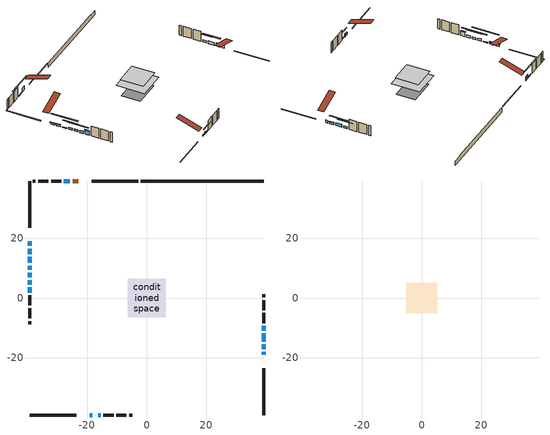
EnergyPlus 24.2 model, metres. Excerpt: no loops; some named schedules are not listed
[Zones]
conditioned space
 floor outside (Floor1 construction): -1.52,-1.52 -1.52,1.52 1.52,1.52 1.52,-1.52 z0.55
 floor adiabatic (AdiabaticFloorConstruction): -6.41,-6.41 -6.41,6.41 6.41,6.41 6.41,-6.41 z2.99
 floor foundation (Slab1 construction): -6.06,-4.26 -6.06,4.26 6.06,4.26 6.06,-4.26 z-1.71
 wall outside (RimJoist1 construction): -2.87,39.31 -18.53,39.31 / -39.31,-39.31 -23.65,-39.31 / -39.31,39.31 -39.31,23.65 / 39.31,-39.31 39.31,-23.65 z0.55:0.85
 wall outside (AdiabaticWallConstruction 1): -23.06,39.31 -24.9,39.31 z0.55:2.58
 wall outside (AdiabaticWallConstruction): 39.31,-19.12 39.31,-18.14 / -17.33,-39.31 -17.26,-39.31 z0.55:1.77; 39.31,-17.21 39.31,-15.58 / -39.31,8.49 -39.31,6.91 / 39.31,-10.96 39.31,-9.33 z0.55:1.52; -19.12,-39.31 -18.25,-39.31 / -16.33,-39.31 -15.47,-39.31 z0.55:1.21; -39.31,19.12 -39.31,17.54 / -39.31,16.61 -39.31,14.73 z0.55:1.36; -25.83,39.31 -27.81,39.31 / -39.31,13.8 -39.31,11.82 z0.55:0.93; 39.31,-14.66 39.31,-11.89 z0.55:1.9; -39.31,10.89 -39.31,9.42 z0.55:1.69; -39.31,5.99 -39.31,4.51 z0.55:1.67; -39.31,3.59 -39.31,1.81 z0.55:2.58
 wall outside (Wall1 construction): -28.74,39.31 -32.12,39.31 / -14.54,-39.31 -11.15,-39.31 / -39.31,0.88 -39.31,-2.51 / 39.31,-8.41 39.31,-5.02 z0.55:5.43
 wall outside (Wall2 construction): -33.05,39.31 -36.46,39.31 / -10.22,-39.31 -6.82,-39.31 / -39.31,-3.44 -39.31,-6.84 / 39.31,-4.09 39.31,-0.69 z0.55:5.43
 wall outside (Wall3 construction): -37.39,39.31 -38.38,39.31 / -5.89,-39.31 -4.9,-39.31 / -39.31,-7.77 -39.31,-8.76 / 39.31,0.24 39.31,1.24 z0.55:5.43
 wall foundation (FoundationWall1 construction): -1.95,39.31,-1.71 -1.95,39.31,0.55 35.18,39.31,0.55 35.18,39.31,0.18 39.31,39.31,0.18 39.31,39.31,-1.71
 window (WindowConstruction 11): 39.31,-19.12 39.31,-18.14 z0.55:1.77
 window (WindowConstruction 7): 39.31,-17.21 39.31,-15.58 z0.55:1.52
 window (WindowConstruction 8): -19.12,-39.31 -18.25,-39.31 z0.55:1.21
 window (WindowConstruction 9): -39.31,19.12 -39.31,17.54 z0.55:1.36
 window (WindowConstruction 10): -39.31,16.61 -39.31,14.73 z0.55:1.36
 window (WindowConstruction 13): -25.83,39.31 -27.81,39.31 z0.55:0.93
 window (WindowConstruction 14): -39.31,13.8 -39.31,11.82 z0.55:0.93
 window (WindowConstruction 12): -17.32,-39.31 -17.26,-39.31 z0.55:1.77
 window (WindowConstruction): 39.31,-14.66 39.31,-11.89 z0.55:1.9
 window (WindowConstruction 1): -16.33,-39.31 -15.47,-39.31 z0.55:1.21
 window (WindowConstruction 2): -39.31,10.89 -39.31,9.42 z0.55:1.69
 window (WindowConstruction 3): -39.31,8.49 -39.31,6.92 z0.55:1.52
 window (WindowConstruction 4): -39.31,5.99 -39.31,4.51 z0.55:1.67
 window (WindowConstruction 5): -39.31,3.58 -39.31,1.81 z0.55:2.58
 window (WindowConstruction 6): 39.31,-10.96 39.31,-9.33 z0.55:1.52
 door (Door): -23.06,39.31 -24.9,39.31 z0.55:2.58
 ceiling adiabatic (AdiabaticFloorConstruction): 6.41,-6.41 6.41,6.41 -6.41,6.41 -6.41,-6.41 z2.99
attic - vented
 floor to conditioned space (Floor2 construction Reversed): -5.21,-5.21 -5.21,5.21 5.21,5.21 5.21,-5.21 z5.43
 roof outside (Roof1 construction): -22.14,39.31,5.43 -22.14,29.16,8.81 -19.46,29.16,8.81 -19.46,39.31,5.43; -20.04,-39.31,5.43 -20.04,-29.16,8.81 -22.72,-29.16,8.81 -22.72,-39.31,5.43; -39.31,20.04,5.43 -29.16,20.04,8.81 -29.16,22.72,8.81 -39.31,22.72,5.43; 39.31,-20.04,5.43 29.16,-20.04,8.81 29.16,-22.72,8.81 39.31,-22.72,5.43
shading: 39.31,-15.38 39.31,-17.41 39.72,-17.41 39.72,-15.38 z1.72; -18.05,-39.31 -19.32,-39.31 -19.32,-39.72 -18.05,-39.72 z1.41; -39.31,17.34 -39.31,19.32 -39.72,19.32 -39.72,17.34 z1.56; -39.31,14.53 -39.31,16.81 -39.72,16.81 -39.72,14.53 z1.56; -32.89,39.31 -20.75,39.31 -20.75,39.72 -32.89,39.72 z6.01; -39.31,6.74 -39.31,18.88 -39.72,18.88 -39.72,6.74 z6.01; 39.31,-9.25 39.31,-17.3 39.72,-17.3 39.72,-9.25 z4.54; -12.83,-39.31 -18.97,-39.31 -18.97,-39.72 -12.83,-39.72 z3.85; -39.31,6.78 -39.31,13.53 -39.72,13.53 -39.72,6.78 z4.33; -39.31,4.28 -39.31,11.13 -39.72,11.13 -39.72,4.28 z4.16; -39.31,1.87 -39.31,8.63 -39.72,8.63 -39.72,1.87 z4.31; -39.31,1.61 -39.31,3.79 -39.72,3.79 -39.72,1.61 z2.78; 39.31,-6.7 39.31,-13.6 39.72,-13.6 39.72,-6.7 z4.16
[Building]
Building 1: Terrain=Suburbs
[Site:Location]
Edmonton Intl AP_AB: Latitude {deg}=53.31; Longitude {deg}=-113.58; Time Zone {hr}=-7; Elevation {m}=723; Keep Site Location Information=Yes
[Site:GroundTemperature:Shallow]
-1.56185, -3.61833, -3.78302, -2.80711, 1.11059, 5.01004, 8.39065, 10.5322, 10.7141, 8.97234, 5.67794, 1.89811
[Site:WaterMainsTemperature]
Calculation Method=Schedule; Temperature Schedule=mains temperature schedule
[Material] Roughness=Rough; Thermal Absorptance=0.9
Name | Thickness {m} | Conductivity {W/m-K} | Density {kg/m3} | Specific Heat {J/kg-K} | Solar Absorptance | Visible Absorptance
asphalt or fiberglass shingles | 0.00635 | 0.162714 | 1121.4 | 1465.45 | 0.4 | 0.4
ceiling stud and cavity | 0.1397 | 0.0798161 | 65.682 | 1177.47 | 0.7 | 0.7
concrete 4.0 in. | 0.1016 | 1.803125 | 2242.8 | 837.4 | 0.7 | 0.7
concrete 8.0 in. | 0.2032 | 1.803125 | 2242.8 | 837.4 | 0.7 | 0.7
door material | 0.04445 | 0.053851 | 512.64 | 1214.23 | 0.7 | 0.7
exterior vertical ins | 0.0328419 | 0.029427 | 32.04 | 1214.23 | 0.7 | 0.7
floor covering | 0.0127 | 0.0433444 | 54.468 | 1339.84 | 0.6 | 0.6
floor rigid ins | 0.103632 | 0.029427 | 32.04 | 1214.23 | 0.7 | 0.7
floor rigid ins 1; wall rigid ins | 0.512978 | 0.029427 | 32.04 | 1214.23 | 0.7 | 0.7
floor stud and cavity | 0.1397 | 1.21689 | 92.3553 | 1139.71 | 0.7 | 0.7
floor stud and cavity 1 | 0.1397 | 1.75129 | 37.0049 | 1207.88 | 0.7 | 0.7
furniture material conditioned space 1 | 0.1524 | 0.115458 | 640.8 | 1214.23 | 0.6 | 0.6
gypsum board | 0.0127 | 0.160291 | 801 | 837.4 | 0.6 | 0.6
gypsum board 1 | 0.0127 | 0.160291 | 801 | 837.4 | 0.7 | 0.7
osb sheathing 0.5 in. | 0.0127 | 0.115458 | 512.64 | 1214.23 | 0.7 | 0.7
osb sheathing 0.75 in. | 0.01905 | 0.115458 | 512.64 | 1214.23 | 0.7 | 0.7
osb sheathing 2.0 in. | 0.0508 | 0.115458 | 512.64 | 1214.23 | 0.7 | 0.7
rim joist stud and cavity | 0.0508 | 0.0296634 | 125.044 | 1163.47 | 0.6 | 0.6
wall stud and cavity | 0.1397 | 0.0940029 | 139.0536 | 1170.24 | 0.7 | 0.7
wall stud and cavity 1 | 0.1397 | 0.0942262 | 139.0536 | 1170.24 | 0.7 | 0.7
wall stud and cavity 2 | 0.1397 | 0.110654 | 139.0536 | 1170.24 | 0.7 | 0.7
wall stud and cavity 3 | 0.0889 | 0.380278 | 52.3479 | 1209.89 | 0.7 | 0.7
wall stud and cavity 4 | 0.0889 | 0.391764 | 83.0341 | 1211.67 | 0.7 | 0.7
wood siding | 0.0254 | 0.102417 | 544.68 | 1172.36 | 0.4 | 0.4
wood siding 1; wood siding 2; wood siding 3 | 0.0254 | 0.102417 | 544.68 | 1172.36 | 0.7 | 0.7
[WindowMaterial:SimpleGlazingSystem]
Name | U-Factor {W/m2-K} | Solar Heat Gain Coefficient
WindowMaterial | 3.81391 | 0.72
WindowMaterial 1 | 4.73034 | 0.51
WindowMaterial 10 | 7.78113 | 0.5
WindowMaterial 11 | 5.73024 | 0.47
WindowMaterial 2 | 3.93826 | 0.56
WindowMaterial 3 | 4.08305 | 0.55
WindowMaterial 4 | 3.957 | 0.55
WindowMaterial 5 | 4.23352 | 0.68
WindowMaterial 6 | 4.0751 | 0.55
WindowMaterial 7 | 4.28064 | 0.54
WindowMaterial 8 | 4.2426 | 0.54
WindowMaterial 9 | 4.33459 | 0.67
[Construction]
AdiabaticFloorConstruction: floor stud and cavity 1, floor rigid ins 1, osb sheathing 0.75 in., floor covering
AdiabaticWallConstruction: wood siding 2, wall rigid ins, wall stud and cavity 3, gypsum board
AdiabaticWallConstruction 1: wood siding 3, wall rigid ins, wall stud and cavity 3, gypsum board
Door: door material
Floor1 construction: floor stud and cavity, floor rigid ins, osb sheathing 0.75 in., floor covering
Floor2 construction Reversed: gypsum board, ceiling stud and cavity
FoundationWall1 construction: concrete 8.0 in., gypsum board 1
furniture construction conditioned space 1: furniture material conditioned space 1
PartitionWallConstruction: gypsum board, wall stud and cavity 4, gypsum board
RimJoist1 construction: wood siding 1, osb sheathing 2.0 in., rim joist stud and cavity
Roof1 construction: asphalt or fiberglass shingles
Slab1 construction: concrete 4.0 in.
Wall1 construction: wood siding, osb sheathing 0.5 in., wall stud and cavity, gypsum board
Wall2 construction: wood siding, osb sheathing 0.5 in., wall stud and cavity 1, gypsum board
Wall3 construction: wood siding, osb sheathing 0.5 in., wall stud and cavity 2, gypsum board
WindowConstruction: WindowMaterial
WindowConstruction 1; WindowConstruction 8: WindowMaterial 1
WindowConstruction 10: WindowMaterial 8
WindowConstruction 11: WindowMaterial 9
WindowConstruction 12: WindowMaterial 10
WindowConstruction 13; WindowConstruction 14: WindowMaterial 11
WindowConstruction 2: WindowMaterial 2
WindowConstruction 3: WindowMaterial 3
WindowConstruction 4: WindowMaterial 4
WindowConstruction 5: WindowMaterial 5
WindowConstruction 6; WindowConstruction 7: WindowMaterial 6
WindowConstruction 9: WindowMaterial 7
[Zone] Multiplier=1; Part of Total Floor Area=Yes
Name | Volume {m3}
attic - vented | 59.4994
conditioned space | 681.5
[Space]
Name | Zone | Volume {m3}
attic - vented 1 | attic - vented | 59.4994
conditioned space 1 | conditioned space | 681.5
[ZoneInfiltration:EffectiveLeakageArea]
infil attic - vented 1: Zone or Space=attic - vented 1; Schedule=Always On Discrete; Effective Air Leakage Area {cm2}=3771.13; Stack Coefficient=0.000235081; Wind Coefficient=1.03593e-05
[ZoneMixing]
whole house fan mix: Zone or Space=attic - vented; Schedule=Always On Continuous; Design Flow Rate Calculation Method=Flow/Zone; Design Flow Rate {m3/s}=0; Source Zone or Space=conditioned space
[SurfaceProperty:ExposedFoundationPerimeter]
Slab1: Exposed Perimeter Calculation Method=TotalExposedPerimeter; Total Exposed Perimeter {m}=41.251
[InternalMass] Zone or ZoneList=conditioned space; Space or SpaceList=conditioned space 1
Name | Construction | Surface Area {m2}
furniture mass conditioned space 1 | furniture construction conditioned space 1 | 110.64
partition wall mass | PartitionWallConstruction | 276.6
[Lights]
interior lighting: Zone or ZoneList or Space or SpaceList=conditioned space 1; Schedule=interior lighting schedule; Design Level Calculation Method=LightingLevel; Lighting Level {W}=343.2; Return Air Fraction=0; Fraction Radiant=0.6; Fraction Visible=0.2; Fraction Replaceable=1
[People]
occupants: Zone or ZoneList or Space or SpaceList=conditioned space 1; Number of People Schedule=occupants schedule; Number of People Calculation Method=People; Number of People=3; Fraction Radiant=0.314171; Sensible Heat Fraction=0.56303; Activity Level Schedule=occupants activity schedule; Carbon Dioxide Generation Rate {m3/s-W}=0; Enable ASHRAE 55 Comfort Warnings=No; Mean Radiant Temperature Calculation Type=EnclosureAveraged
[ElectricEquipment] Zone or ZoneList or Space or SpaceList=conditioned space 1; Design Level Calculation Method=EquipmentLevel
Name | Schedule | Design Level {W} | Fraction Latent | Fraction Radiant | Fraction Lost
clothes dryer | clothes dryer schedule | 140.772 | 0.015 | 0.081 | 0.85
clothes washer | clothes washer schedule | 32.1985 | 0.03 | 0.162 | 0.7
cooking range | cooking range schedule | 215.147 | 0.08 | 0.432 | 0.2
dishwasher | dishwasher schedule | 66.8632 | 0.3 | 0.18 | 0.4
fridge | fridge schedule | 72.9452 | 0 | 0.6 | 0
mech vent bath fan 0 | mech vent bath fan 0 schedule | 50.2 | 0 | 0 | 1
mech vent bath fan 1 | mech vent bath fan 1 schedule | 50.2 | 0 | 0 | 1
mech vent house fan | mech vent house fan schedule | 0 | 0 | 0 | 1
mech vent house fan cfis | mech vent house fan cfis schedule | 0 | 0 | 0 | 0
mech vent range fan 0 | mech vent range fan 0 schedule | 57 | 0 | 0 | 1
misc plug loads | misc plug loads schedule | 494.7 | 0.045 | 0.513 | 0.1
whole house fan | Always On Discrete | 0 | 0 | 0 | 1
[OtherEquipment] Zone or ZoneList or Space or SpaceList=conditioned space 1; Design Level Calculation Method=EquipmentLevel
Name | Fuel Type | Schedule | Design Level {W} | Fraction Latent | Fraction Radiant | Fraction Lost
clothes dryer 1 | Electricity | clothes dryer schedule | 0 | 0.015 | 0.081 | 0.85
cooking range 1 | Electricity | cooking range schedule | 0 | 0.08 | 0.432 | 0.2
general water use latent | None | general water use schedule | 62.594 | 1 | 0 | 0
general water use sensible | None | general water use schedule | -61.6891 | 0 | 0.6 | 0
mech vent house fan latent load | None | Always On Discrete | 0 | 1 | 0 | 0
mech vent house fan sensible load | None | Always On Discrete | 0 | 0 | 0 | 0
water heater energy adjustment1 | NaturalGas | Always On Discrete | 0.01 | 0 | 0 | 1
[ZoneInfiltration:DesignFlowRate] Zone or ZoneList or Space or SpaceList=conditioned space 1; Schedule=Always On Discrete; Design Flow Rate Calculation Method=Flow/Zone; Design Flow Rate {m3/s}=0
infil flow; natural vent flow; whole house fan flow
[AvailabilityManager:Scheduled]
furnace airloop Availability Manager: Schedule=Always On Discrete
[Foundation:Kiva]
Foundation Kiva 1: Initial Indoor Air Temperature {C}=18; Wall Height Above Grade {m}=0.550012; Wall Depth Below Slab {m}=0.2032; Custom Block Material Name 1=exterior vertical ins; Custom Block Depth 1 {m}=2.26; Custom Block X Position 1 {m}=0.2159; Custom Block Z Position 1 {m}=0
[Foundation:Kiva:Settings]
Soil Conductivity {W/m-K}=0.849921; Soil Density {kg/m3}=1842.3; Soil Specific Heat {J/kg-K}=418.7; Ground Solar Absorptivity=0.9; Ground Thermal Absorptivity=0.9; Ground Surface Roughness {m}=0.03; Far-Field Width {m}=40; Deep-Ground Boundary Condition=ZeroFlux; Deep-Ground Depth {m}=40; Minimum Cell Dimension {m}=0.2; Maximum Cell Growth Coefficient=3; Simulation Timestep=Timestep
[Exterior:Lights]
exterior lighting: Schedule=exterior lighting schedule; Design Level {W}=75.6
[EnergyManagementSystem:GlobalVariable]
furnace_airloop_Fan_RTF
infil_program_Qfan
infil_program_Qinf
natural_vent_program_Qnv
natural_vent_program_Qwhf
[EnergyManagementSystem:Sensor]
Name | Output:Variable or Output:Meter Index Key | Output:Variable or Output:Meter
airflow_gain | infil flow | Infiltration Sensible Heat Gain Energy
airflow_gain_1 | natural vent flow | Infiltration Sensible Heat Gain Energy
airflow_gain_2 | whole house fan flow | Infiltration Sensible Heat Gain Energy
airflow_loss | infil flow | Infiltration Sensible Heat Loss Energy
airflow_loss_1 | natural vent flow | Infiltration Sensible Heat Loss Energy
airflow_loss_2 | whole house fan flow | Infiltration Sensible Heat Loss Energy
clg_load_cond |  | Cooling:EnergyTransfer:Zone:CONDITIONED SPACE
clg_sp_s; clg_sp_s_1 | cooling setpoint | Schedule Value
clothes_dryer_exhaust_0_sch_s | clothes dryer exhaust 0 schedule | Schedule Value
cool_season | cooling season schedule | Schedule Value
htg_load_cond |  | Heating:EnergyTransfer:Zone:CONDITIONED SPACE
htg_sp_s; htg_sp_s_1 | heating setpoint | Schedule Value
ig_ee_conv | clothes dryer | Electric Equipment Convective Heating Energy
ig_ee_conv_2 | cooking range | Electric Equipment Convective Heating Energy
ig_ee_conv_4 | fridge | Electric Equipment Convective Heating Energy
ig_ee_conv_5 | misc plug loads | Electric Equipment Convective Heating Energy
ig_ee_conv_6 | whole house fan | Electric Equipment Convective Heating Energy
ig_ee_rad | clothes dryer | Electric Equipment Radiant Heating Energy
ig_ee_rad_2 | cooking range | Electric Equipment Radiant Heating Energy
ig_ee_rad_4 | fridge | Electric Equipment Radiant Heating Energy
ig_ee_rad_5 | misc plug loads | Electric Equipment Radiant Heating Energy
ig_ee_rad_6 | whole house fan | Electric Equipment Radiant Heating Energy
ig_lgt_conv | interior lighting | Lights Convective Heating Energy
ig_lgt_rad | interior lighting | Lights Radiant Heating Energy
ig_lgt_vis | interior lighting | Lights Visible Radiation Heating Energy
ig_oe_conv | clothes dryer 1 | Other Equipment Convective Heating Energy
ig_oe_conv_1 | cooking range 1 | Other Equipment Convective Heating Energy
ig_oe_conv_2 | general water use latent | Other Equipment Convective Heating Energy
ig_oe_conv_3 | general water use sensible | Other Equipment Convective Heating Energy
ig_oe_conv_4 | water heater energy adjustment1 | Other Equipment Convective Heating Energy
ig_oe_rad | clothes dryer 1 | Other Equipment Radiant Heating Energy
ig_oe_rad_1 | cooking range 1 | Other Equipment Radiant Heating Energy
ig_oe_rad_2 | general water use latent | Other Equipment Radiant Heating Energy
ig_oe_rad_3 | general water use sensible | Other Equipment Radiant Heating Energy
ig_oe_rad_4 | water heater energy adjustment1 | Other Equipment Radiant Heating Energy
ig_ppl_conv | occupants | People Convective Heating Energy
ig_ppl_rad | occupants | People Radiant Heating Energy
im_conv | furniture mass conditioned space 1 | Surface Inside Face Convection Heat Gain Energy
im_conv_1 | partition wall mass | Surface Inside Face Convection Heat Gain Energy
im_ig | furniture mass conditioned space 1 | Surface Inside Face Internal Gains Radiation Heat Gain Energy
im_ig_1 | partition wall mass | Surface Inside Face Internal Gains Radiation Heat Gain Energy
im_lgt | furniture mass conditioned space 1 | Surface Inside Face Lights Radiation Heat Gain Energy
im_lgt_1 | partition wall mass | Surface Inside Face Lights Radiation Heat Gain Energy
im_sol | furniture mass conditioned space 1 | Surface Inside Face Solar Radiation Heat Gain Energy
im_sol_1 | partition wall mass | Surface Inside Face Solar Radiation Heat Gain Energy
im_surf | furniture mass conditioned space 1 | Surface Inside Face Net Surface Thermal Radiation Heat Gain Energy
im_surf_1 | partition wall mass | Surface Inside Face Net Surface Thermal Radiation Heat Gain Energy
mech_vent_bath_fan_0_sch_s | mech vent bath fan 0 schedule | Schedule Value
mech_vent_bath_fan_1_sch_s | mech vent bath fan 1 schedule | Schedule Value
mech_vent_range_fan_0_sch_s | mech vent range fan 0 schedule | Schedule Value
mv_conv | mech vent bath fan 0 | Electric Equipment Convective Heating Energy
mv_conv_1 | mech vent bath fan 1 | Electric Equipment Convective Heating Energy
mv_conv_2 | mech vent house fan | Electric Equipment Convective Heating Energy
mv_conv_3 | mech vent house fan cfis | Electric Equipment Convective Heating Energy
mv_conv_4 | mech vent range fan 0 | Electric Equipment Convective Heating Energy
mv_conv_5 | mech vent house fan latent load | Other Equipment Convective Heating Energy
mv_conv_6 | mech vent house fan sensible load | Other Equipment Convective Heating Energy
mv_rad | mech vent bath fan 0 | Electric Equipment Radiant Heating Energy
mv_rad_1 | mech vent bath fan 1 | Electric Equipment Radiant Heating Energy
mv_rad_2 | mech vent house fan | Electric Equipment Radiant Heating Energy
mv_rad_3 | mech vent house fan cfis | Electric Equipment Radiant Heating Energy
mv_rad_4 | mech vent range fan 0 | Electric Equipment Radiant Heating Energy
mv_rad_5 | mech vent house fan latent load | Other Equipment Radiant Heating Energy
mv_rad_6 | mech vent house fan sensible load | Other Equipment Radiant Heating Energy
natural_vent_s | natural vent schedule | Schedule Value
out_pb_s |  | Site Outdoor Air Barometric Pressure
out_wt_s |  | Site Outdoor Air Humidity Ratio
site_vw_s |  | Site Wind Speed
ss_back_out | Window1 | Surface Window Shortwave from Zone Back Out Window Heat Transfer Rate
ss_back_out_1 | Window10 | Surface Window Shortwave from Zone Back Out Window Heat Transfer Rate
ss_back_out_10 | Window5 | Surface Window Shortwave from Zone Back Out Window Heat Transfer Rate
ss_back_out_11 | Window6 | Surface Window Shortwave from Zone Back Out Window Heat Transfer Rate
ss_back_out_12 | Window7 | Surface Window Shortwave from Zone Back Out Window Heat Transfer Rate
ss_back_out_13 | Window8 | Surface Window Shortwave from Zone Back Out Window Heat Transfer Rate
ss_back_out_14 | Window9 | Surface Window Shortwave from Zone Back Out Window Heat Transfer Rate
ss_back_out_2 | Window11 | Surface Window Shortwave from Zone Back Out Window Heat Transfer Rate
ss_back_out_3 | Window12 | Surface Window Shortwave from Zone Back Out Window Heat Transfer Rate
ss_back_out_4 | Window13 | Surface Window Shortwave from Zone Back Out Window Heat Transfer Rate
ss_back_out_5 | Window14 | Surface Window Shortwave from Zone Back Out Window Heat Transfer Rate
ss_back_out_6 | Window16 | Surface Window Shortwave from Zone Back Out Window Heat Transfer Rate
ss_back_out_7 | Window2 | Surface Window Shortwave from Zone Back Out Window Heat Transfer Rate
ss_back_out_8 | Window3 | Surface Window Shortwave from Zone Back Out Window Heat Transfer Rate
ss_back_out_9 | Window4 | Surface Window Shortwave from Zone Back Out Window Heat Transfer Rate
ss_conv | Door1 | Surface Inside Face Convection Heat Gain Energy
ss_conv_1 | Window1 | Surface Inside Face Convection Heat Gain Energy
ss_conv_10 | Window4 | Surface Inside Face Convection Heat Gain Energy
ss_conv_11 | Window5 | Surface Inside Face Convection Heat Gain Energy
ss_conv_12 | Window6 | Surface Inside Face Convection Heat Gain Energy
ss_conv_13 | Window7 | Surface Inside Face Convection Heat Gain Energy
ss_conv_14 | Window8 | Surface Inside Face Convection Heat Gain Energy
ss_conv_15 | Window9 | Surface Inside Face Convection Heat Gain Energy
ss_conv_2 | Window10 | Surface Inside Face Convection Heat Gain Energy
ss_conv_3 | Window11 | Surface Inside Face Convection Heat Gain Energy
ss_conv_4 | Window12 | Surface Inside Face Convection Heat Gain Energy
ss_conv_5 | Window13 | Surface Inside Face Convection Heat Gain Energy
ss_conv_6 | Window14 | Surface Inside Face Convection Heat Gain Energy
ss_conv_7 | Window16 | Surface Inside Face Convection Heat Gain Energy
ss_conv_8 | Window2 | Surface Inside Face Convection Heat Gain Energy
ss_conv_9 | Window3 | Surface Inside Face Convection Heat Gain Energy
ss_ig | Door1 | Surface Inside Face Internal Gains Radiation Heat Gain Energy
ss_ig_1 | Window1 | Surface Inside Face Internal Gains Radiation Heat Gain Energy
ss_ig_10 | Window4 | Surface Inside Face Internal Gains Radiation Heat Gain Energy
ss_ig_11 | Window5 | Surface Inside Face Internal Gains Radiation Heat Gain Energy
ss_ig_12 | Window6 | Surface Inside Face Internal Gains Radiation Heat Gain Energy
ss_ig_13 | Window7 | Surface Inside Face Internal Gains Radiation Heat Gain Energy
ss_ig_14 | Window8 | Surface Inside Face Internal Gains Radiation Heat Gain Energy
ss_ig_15 | Window9 | Surface Inside Face Internal Gains Radiation Heat Gain Energy
ss_ig_2 | Window10 | Surface Inside Face Internal Gains Radiation Heat Gain Energy
ss_ig_3 | Window11 | Surface Inside Face Internal Gains Radiation Heat Gain Energy
ss_ig_4 | Window12 | Surface Inside Face Internal Gains Radiation Heat Gain Energy
ss_ig_5 | Window13 | Surface Inside Face Internal Gains Radiation Heat Gain Energy
ss_ig_6 | Window14 | Surface Inside Face Internal Gains Radiation Heat Gain Energy
ss_ig_7 | Window16 | Surface Inside Face Internal Gains Radiation Heat Gain Energy
ss_ig_8 | Window2 | Surface Inside Face Internal Gains Radiation Heat Gain Energy
ss_ig_9 | Window3 | Surface Inside Face Internal Gains Radiation Heat Gain Energy
ss_lgt | Door1 | Surface Inside Face Lights Radiation Heat Gain Energy
ss_sol | Door1 | Surface Inside Face Solar Radiation Heat Gain Energy
ss_surf | Door1 | Surface Inside Face Net Surface Thermal Radiation Heat Gain Energy
ss_surf_1 | Window1 | Surface Inside Face Net Surface Thermal Radiation Heat Gain Energy
ss_surf_10 | Window4 | Surface Inside Face Net Surface Thermal Radiation Heat Gain Energy
ss_surf_11 | Window5 | Surface Inside Face Net Surface Thermal Radiation Heat Gain Energy
ss_surf_12 | Window6 | Surface Inside Face Net Surface Thermal Radiation Heat Gain Energy
ss_surf_13 | Window7 | Surface Inside Face Net Surface Thermal Radiation Heat Gain Energy
ss_surf_14 | Window8 | Surface Inside Face Net Surface Thermal Radiation Heat Gain Energy
ss_surf_15 | Window9 | Surface Inside Face Net Surface Thermal Radiation Heat Gain Energy
ss_surf_2 | Window10 | Surface Inside Face Net Surface Thermal Radiation Heat Gain Energy
ss_surf_3 | Window11 | Surface Inside Face Net Surface Thermal Radiation Heat Gain Energy
ss_surf_4 | Window12 | Surface Inside Face Net Surface Thermal Radiation Heat Gain Energy
ss_surf_5 | Window13 | Surface Inside Face Net Surface Thermal Radiation Heat Gain Energy
ss_surf_6 | Window14 | Surface Inside Face Net Surface Thermal Radiation Heat Gain Energy
ss_surf_7 | Window16 | Surface Inside Face Net Surface Thermal Radiation Heat Gain Energy
ss_surf_8 | Window2 | Surface Inside Face Net Surface Thermal Radiation Heat Gain Energy
ss_surf_9 | Window3 | Surface Inside Face Net Surface Thermal Radiation Heat Gain Energy
ss_trans_in | Window1 | Surface Window Transmitted Solar Radiation Rate
ss_trans_in_1 | Window10 | Surface Window Transmitted Solar Radiation Rate
ss_trans_in_10 | Window5 | Surface Window Transmitted Solar Radiation Rate
ss_trans_in_11 | Window6 | Surface Window Transmitted Solar Radiation Rate
ss_trans_in_12 | Window7 | Surface Window Transmitted Solar Radiation Rate
ss_trans_in_13 | Window8 | Surface Window Transmitted Solar Radiation Rate
ss_trans_in_14 | Window9 | Surface Window Transmitted Solar Radiation Rate
ss_trans_in_2 | Window11 | Surface Window Transmitted Solar Radiation Rate
ss_trans_in_3 | Window12 | Surface Window Transmitted Solar Radiation Rate
ss_trans_in_4 | Window13 | Surface Window Transmitted Solar Radiation Rate
ss_trans_in_5 | Window14 | Surface Window Transmitted Solar Radiation Rate
ss_trans_in_6 | Window16 | Surface Window Transmitted Solar Radiation Rate
ss_trans_in_7 | Window2 | Surface Window Transmitted Solar Radiation Rate
ss_trans_in_8 | Window3 | Surface Window Transmitted Solar Radiation Rate
ss_trans_in_9 | Window4 | Surface Window Transmitted Solar Radiation Rate
